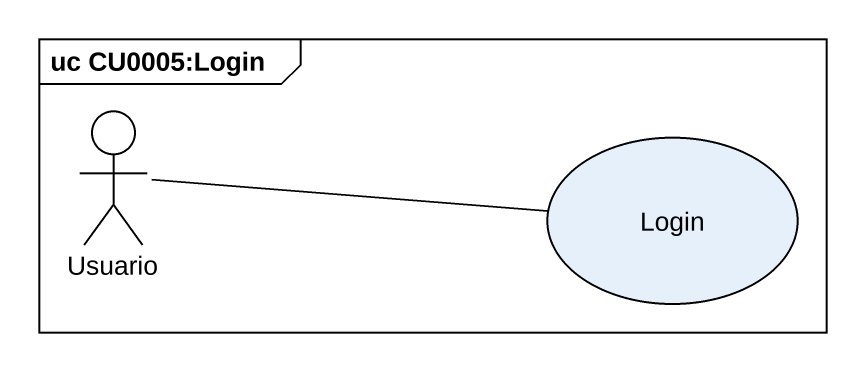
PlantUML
@startuml
mainframe uc CU0005:Login
actor Usuario
usecase Login
Usuario -right- Login
@enduml
